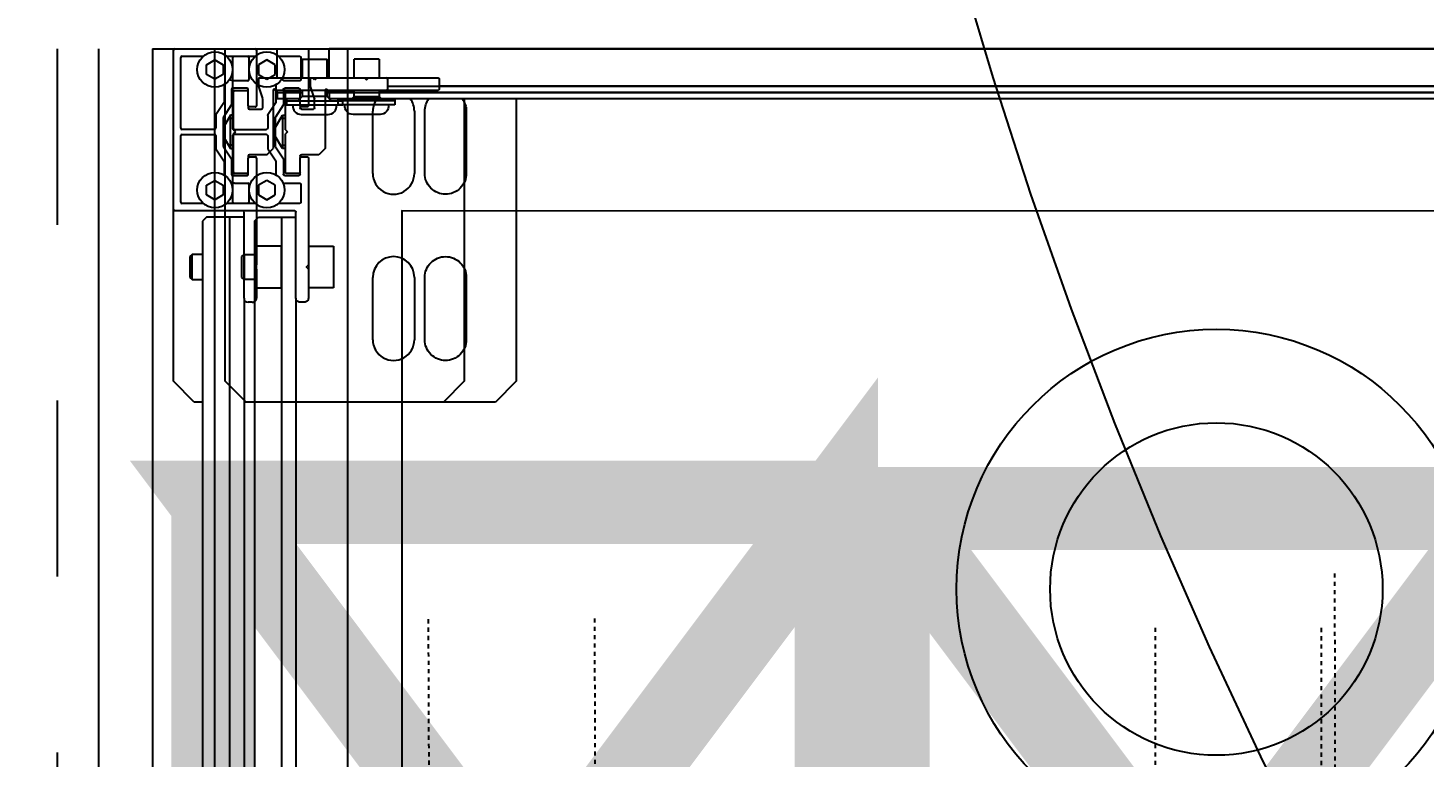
# Model space of a CAD drawing. Extents: x -2932 to 12371, y 2178 to 6224.
# Drawn here: x 4567.44 to 4601.04, y 4068.35 to 4085.89 of the extents above; entities that cross this region are included whole.
import ezdxf

# ---------------------------------------------------------------- set-up
doc = ezdxf.new("R2010")
doc.units = 0
doc.header["$PDMODE"] = 67
for name, pattern in [('ACAD_ISO02W100', [15, 12, -3]), ('prlm_ef', [0.165, 0.1, -0.065]), ('prlm_vmc', [0.282222, 0.141111, -0.141111])]:
    doc.linetypes.add(name, pattern=pattern)
doc.layers.get('0').update_dxf_attribs({"color": 252})
doc.layers.add('_GAZELEC-BOITE INCORPO', color=36, linetype='Continuous', lineweight=18)
doc.layers.add('_GAZELEC-RESERVATION 2', color=6, linetype='Continuous', lineweight=18)
for name, color, linetype in [('_GAZELEC-EAU CHAUDE', 1, 'Continuous'), ('B aménagement intérieur', 252, 'Continuous'), ('B Général', 252, 'Continuous'), ('C ANNOTATIONS-prestations', 252, 'Continuous'), ('F REMPLISSAGE-vert clair', 252, 'Continuous'), ('F REMPLISSAGE-vert foncé', 252, 'Continuous'), ('MTI900_Alu', 252, 'Continuous'), ('prlm-CHAUFF', 30, 'Continuous'), ('prlm-EAU-EF', 161, 'Continuous'), ('prlm-MOD', 64, 'Continuous')]:
    doc.layers.add(name, color=color, linetype=linetype)
doc.layers.add('prlm-ZEROPLOT', color=254, linetype='Continuous', plot=False)
doc.styles.add('Arial', font='arial.ttf')
doc.dimstyles.new('200', dxfattribs={"dimscale": 0.1, "dimtxt": 150, "dimasz": 25, "dimexe": 50, "dimexo": 50, "dimgap": 20, "dimtad": 1, "dimdec": 0, "dimdsep": 46, "dimtxsty": 'Arial', "dimblk1": 'DOTBLANK', "dimblk2": 'DOTBLANK', "dimsah": 1, "dimcen": 25, "dimclrd": 5, "dimclre": 5, "dimadec": 0, "dimazin": 0, "dimtfac": 1, "dimtdec": 0, "dimtmove": 0, "dimatfit": 3, "dimldrblk": 'DOTBLANK', "dimfxl": 50, "dimtolj": 1, "dimtzin": 0, "dimarcsym": 0})

# ---------------------------------------------------------------- blocks, each defined once
blk = doc.blocks.new('A n1.T4 A 204 (2D)')
at = {"layer": 'B Général', "linetype": 'Continuous'}
for q in [(-106.804, 716.993), (-199.804, 677.993)]:
    blk.add_line((-199.804, 716.993), q, dxfattribs=at)
at = {"layer": 'F REMPLISSAGE-vert clair'}
blk.add_line((-201.104, 716.993), (-201.104, 677.993), dxfattribs=at)
at = {"layer": 'F REMPLISSAGE-vert foncé'}
blk.add_line((-201.104, 716.993), (-201.104, 677.993), dxfattribs=at)
at = {"layer": 'F REMPLISSAGE-vert foncé', "linetype": 'Continuous'}
for q in [(-106.804, 716.993), (-199.804, 677.993)]:
    blk.add_line((-199.804, 716.993), q, dxfattribs=at)
blk = doc.blocks.new('A n1.G 100_80')
at = {"layer": 'B Général', "linetype": 'Continuous', "flags": 128}
blk.add_lwpolyline([(9.5, -45), (9.5, 45), (48.52, 45), (48.52, -45)], close=True, dxfattribs=at)
at = {"layer": 'C ANNOTATIONS-prestations'}
for p, q in [((9.5, 42.25), (9.5, -42.25)), ((10.55, 41.05), (10.55, -41.05)), ((10.7, 41), (10.7, -41)), ((10.4, 39.6), (10.4, -39.6)), ((10.7, -37.75), (17.5, -37.75)), ((17.5, -37.75), (18, -38.25)), ((18, -38.25), (18, -43.05)), ((11, -38.95), (12.5, -38.95)), ((15, -38.95), (16.5, -38.95)), ((10.2, -41.3), (10.2, -39.63)), ((10.23, -39.6), (10.47, -39.6)), ((10.5, -39.63), (10.5, -42.29)), ((12.5, -39.95), (11, -39.95)), ((16.5, -39.95), (15, -39.95)), ((10.65, -41.05), (10.75, -40.95)), ((10.7, -40.67), (10.75, -40.67)), ((10.75, -40.67), (10.75, -42.03)), ((10.75, -40.67), (10.85, -40.67)), ((10.85, -40.67), (10.85, -42.03)), ((9.75, -41.05), (9.75, -41.65)), ((9.75, -41.05), (10.2, -41.05)), ((10.25, -41.35), (10.2, -41.3)), ((10.5, -41.05), (10.65, -41.05)), ((10.65, -41.65), (10.65, -41.05)), ((11.08, -41.025), (11.08, -41.675)), ((10.2, -41.65), (9.75, -41.65)), ((10.2, -41.4), (10.25, -41.35)), ((10.2, -42.67), (10.2, -41.4)), ((10.65, -41.65), (10.5, -41.65)), ((10.55, -41.65), (10.55, -42.25)), ((10.75, -41.75), (10.65, -41.65)), ((10.7, -41.7), (10.7, -42.25)), ((9.5, -42.78), (9.5, -42.25)), ((10.2, -42.25), (9.5, -42.25)), ((10.55, -42.25), (10.5, -42.25)), ((10.55, -42.25), (10.7, -42.25)), ((10.75, -42.03), (10.7, -42.03)), ((10.85, -42.03), (10.75, -42.03)), ((14.25, -42.15), (15.25, -42.15)), ((14.25, -42.75), (14.25, -42.15)), ((15.25, -42.15), (15.25, -42.75)), ((10.695, -42.601), (10.405, -42.698)), ((10.5, -42.35), (11.9, -42.35)), ((10.92, -42.6), (10.705, -42.6)), ((10.95, -42.92), (10.95, -42.63)), ((11.9, -42.35), (12.05, -42.5)), ((12.05, -42.5), (12.05, -42.92)), ((9.5, -44.72), (9.5, -42.78)), ((9.53, -42.75), (10.87, -42.75)), ((9.68, -43.467), (9.68, -42.96)), ((9.71, -42.93), (10.24, -42.93)), ((10.395, -42.7), (10.23, -42.7)), ((10.27, -42.96), (10.27, -43.306)), ((10.45, -42.98), (10.45, -43.32)), ((10.87, -42.95), (10.48, -42.95)), ((10.5, -43.27), (10.5, -42.98)), ((10.87, -42.95), (10.92, -42.95)), ((10.9, -42.78), (10.9, -42.92)), ((12.08, -42.95), (12.13, -42.95)), ((12.1, -42.92), (12.1, -42.78)), ((12.13, -42.75), (14.7, -42.75)), ((12.52, -42.95), (12.13, -42.95)), ((12.5, -42.98), (12.5, -43.27)), ((12.55, -43.32), (12.55, -42.98)), ((12.73, -43.28), (12.73, -42.96)), ((12.76, -42.93), (13.19, -42.93)), ((13.22, -42.96), (13.22, -43.467)), ((14.7, -42.75), (14.729, -42.779)), ((14.7, -42.75), (14.8, -42.75)), ((14.771, -42.779), (14.8, -42.75)), ((14.8, -42.75), (15.5, -42.75)), ((15.6, -42.85), (15.6, -42.95)), ((11.45, -43.3), (10.53, -43.3)), ((11.1, -43.377), (11.1, -43.3)), ((11.177, -43.3), (11.177, -43.421)), ((11.45, -43.3), (11.5, -43.25)), ((11.5, -43.25), (11.55, -43.3)), ((12.47, -43.3), (11.55, -43.3)), ((11.823, -43.3), (11.823, -43.421)), ((11.9, -43.3), (11.9, -43.377)), ((13.4, -43.08), (13.4, -44.72)), ((15.5, -43.05), (13.43, -43.05)), ((13.55, -43.4), (13.55, -43.05)), ((15.5, -43.05), (42.27, -43.05)), ((9.885, -43.55), (9.769, -43.75)), ((10.115, -43.55), (9.885, -43.55)), ((10.231, -43.75), (10.115, -43.55)), ((10.364, -43.53), (10.786, -43.53)), ((10.48, -43.35), (10.841, -43.35)), ((10.803, -43.535), (11.088, -43.725)), ((10.858, -43.355), (11.142, -43.545)), ((11.1, -43.377), (11.9, -43.377)), ((11.4, -43.55), (11.1, -43.377)), ((11.159, -43.55), (11.841, -43.55)), ((11.9, -43.377), (11.6, -43.55)), ((11.858, -43.545), (12.15, -43.35)), ((11.904, -43.73), (12.197, -43.535)), ((12.15, -43.35), (12.52, -43.35)), ((12.214, -43.53), (12.536, -43.53)), ((12.785, -43.55), (12.669, -43.75)), ((13.015, -43.55), (12.785, -43.55)), ((13.131, -43.75), (13.015, -43.55)), ((13.55, -43.4), (44.25, -43.4)), ((13.55, -43.95), (13.55, -43.4)), ((9.769, -43.75), (9.885, -43.95)), ((9.885, -43.95), (10.115, -43.95)), ((10.115, -43.95), (10.231, -43.75)), ((11.105, -43.73), (11.41, -43.73)), ((11.44, -44.54), (11.44, -43.76)), ((11.56, -43.76), (11.56, -44.54)), ((11.59, -43.73), (11.904, -43.73)), ((12.669, -43.75), (12.785, -43.95)), ((12.785, -43.95), (13.015, -43.95)), ((13.015, -43.95), (13.131, -43.75)), ((13.65, -44.05), (13.55, -43.95)), ((9.68, -44.54), (9.68, -44.033)), ((13.22, -44.033), (13.22, -44.54)), ((13.65, -44.05), (44.15, -44.05)), ((14.45, -44.3), (14.45, -44.05)), ((14.45, -44.3), (15.05, -44.3)), ((14.5, -44.35), (14.45, -44.3)), ((15, -44.35), (14.5, -44.35)), ((15.05, -44.3), (15, -44.35)), ((15.05, -44.05), (15.05, -44.3)), ((18, -44.25), (17.5, -44.75)), ((18, -44.05), (18, -44.25)), ((11.41, -44.57), (9.71, -44.57)), ((13.19, -44.57), (11.59, -44.57)), ((9.5, -44.75), (9.5, -44.72)), ((9.53, -44.75), (9.5, -44.75)), ((13.37, -44.75), (9.53, -44.75)), ((17.5, -44.75), (13.37, -44.75))]:
    blk.add_line(p, q, dxfattribs=at)
at = {"layer": 'C ANNOTATIONS-prestations', "flags": 128}
for points in [[(10.7, -39.05, -0.080612), (10.842, -38.976, -0.080612), (11, -38.95)], [(12.5, -38.95, -0.414214), (13, -39.45, -0.414214), (12.5, -39.95)], [(15, -39.95, -0.414214), (14.5, -39.45, -0.414214), (15, -38.95)], [(16.5, -38.95, -0.414214), (17, -39.45, -0.414214), (16.5, -39.95)], [(10.2, -39.63, -0.198912), (10.209, -39.609, -0.198912), (10.23, -39.6)], [(10.47, -39.6, -0.198912), (10.491, -39.609, -0.198912), (10.5, -39.63)], [(11, -39.95, -0.080612), (10.842, -39.924, -0.080612), (10.7, -39.85)], [(10.85, -40.827, -0.218554), (11.01, -40.873, -0.218554), (11.08, -41.025)], [(10.85, -40.826, -0.003145), (10.853, -40.826, -0.003145), (10.855, -40.826)], [(11.08, -41.675, -0.218554), (11.01, -41.827, -0.218554), (10.85, -41.873)], [(10.855, -41.873, -0.003145), (10.853, -41.874, -0.003145), (10.85, -41.874)], [(10.5, -42.35, -0.414214), (10.47, -42.32, -0.414214), (10.5, -42.29)], [(10.23, -42.7, -0.198912), (10.209, -42.691, -0.198912), (10.2, -42.67)], [(10.695, -42.601, -0.040241), (10.7, -42.6, -0.040241), (10.705, -42.6)], [(10.92, -42.6, -0.198912), (10.941, -42.609, -0.198912), (10.95, -42.63)], [(9.5, -42.78, -0.198912), (9.509, -42.759, -0.198912), (9.53, -42.75)], [(9.68, -42.96, -0.198912), (9.689, -42.939, -0.198912), (9.71, -42.93)], [(10.24, -42.93, -0.198912), (10.261, -42.939, -0.198912), (10.27, -42.96)], [(10.405, -42.698, -0.040241), (10.4, -42.7, -0.040241), (10.395, -42.7)], [(10.45, -42.98, -0.198912), (10.459, -42.959, -0.198912), (10.48, -42.95)], [(10.5, -42.98, -0.198912), (10.509, -42.959, -0.198912), (10.53, -42.95)], [(10.87, -42.75, -0.198912), (10.891, -42.759, -0.198912), (10.9, -42.78)], [(10.9, -42.92, -0.198912), (10.891, -42.941, -0.198912), (10.87, -42.95)], [(10.95, -42.92, -0.198912), (10.941, -42.941, -0.198912), (10.92, -42.95)], [(12.08, -42.95, -0.198912), (12.059, -42.941, -0.198912), (12.05, -42.92)], [(12.1, -42.78, -0.198912), (12.109, -42.759, -0.198912), (12.13, -42.75)], [(12.13, -42.95, -0.198912), (12.109, -42.941, -0.198912), (12.1, -42.92)], [(12.47, -42.95, -0.198912), (12.491, -42.959, -0.198912), (12.5, -42.98)], [(12.52, -42.95, -0.198912), (12.541, -42.959, -0.198912), (12.55, -42.98)], [(12.73, -42.96, -0.198912), (12.739, -42.939, -0.198912), (12.76, -42.93)], [(13.19, -42.93, -0.198912), (13.211, -42.939, -0.198912), (13.22, -42.96)], [(14.771, -42.779, -0.198912), (14.75, -42.787, -0.198912), (14.729, -42.779)], [(15.5, -42.75, -0.198912), (15.571, -42.779, -0.198912), (15.6, -42.85)], [(15.6, -42.95, -0.198912), (15.571, -43.021, -0.198912), (15.5, -43.05)], [(10.27, -43.306, -0.123554), (10.258, -43.354, -0.123554), (10.225, -43.39)], [(10.48, -43.35, -0.198912), (10.459, -43.341, -0.198912), (10.45, -43.32)], [(10.53, -43.3, -0.198912), (10.509, -43.291, -0.198912), (10.5, -43.27)], [(12.5, -43.27, -0.198912), (12.491, -43.291, -0.198912), (12.47, -43.3)], [(12.55, -43.32, -0.198912), (12.541, -43.341, -0.198912), (12.52, -43.35)], [(12.758, -43.349, -0.095961), (12.737, -43.317, -0.095961), (12.73, -43.28)], [(13.4, -43.08, -0.198912), (13.409, -43.059, -0.198912), (13.43, -43.05)], [(9.68, -43.47, -0.01196), (9.68, -43.469, -0.01196), (9.68, -43.467)], [(10.786, -43.53, -0.073633), (10.795, -43.531, -0.073633), (10.803, -43.535)], [(10.841, -43.35, -0.073633), (10.85, -43.351, -0.073633), (10.858, -43.355)], [(11.159, -43.55, -0.073633), (11.15, -43.549, -0.073633), (11.142, -43.545)], [(11.858, -43.545, -0.073633), (11.85, -43.549, -0.073633), (11.841, -43.55)], [(12.197, -43.535, -0.073633), (12.205, -43.531, -0.073633), (12.214, -43.53)], [(13.22, -43.467, -0.01196), (13.22, -43.469, -0.01196), (13.22, -43.47)], [(11.105, -43.73, -0.073633), (11.096, -43.729, -0.073633), (11.088, -43.725)], [(11.41, -43.73, -0.198912), (11.431, -43.739, -0.198912), (11.44, -43.76)], [(11.56, -43.76, -0.198912), (11.569, -43.739, -0.198912), (11.59, -43.73)], [(9.68, -44.033, -0.01196), (9.68, -44.031, -0.01196), (9.68, -44.03)], [(13.22, -44.03, -0.01196), (13.22, -44.031, -0.01196), (13.22, -44.033)], [(9.71, -44.57, -0.198912), (9.689, -44.561, -0.198912), (9.68, -44.54)], [(11.44, -44.54, -0.198912), (11.431, -44.561, -0.198912), (11.41, -44.57)], [(11.59, -44.57, -0.198912), (11.569, -44.561, -0.198912), (11.56, -44.54)], [(13.22, -44.54, -0.198912), (13.211, -44.561, -0.198912), (13.19, -44.57)], [(9.53, -44.75, -0.198912), (9.509, -44.741, -0.198912), (9.5, -44.72)], [(13.4, -44.72, -0.198912), (13.391, -44.741, -0.198912), (13.37, -44.75)]]:
    blk.add_lwpolyline(points, format="xyb", dxfattribs=at)
at = {"layer": 'C ANNOTATIONS-prestations'}
for centre in [(10, -43.75), (12.9, -43.75)]:
    blk.add_circle(centre, 0.425, dxfattribs=at)
blk = doc.blocks.new('xi.thema+')
at = {"layer": 'prlm-CHAUFF', "color": 0}
blk.add_lwpolyline([(-20.9, 0), (-20.9, 34.4), (20.9, 34.4), (20.9, 0)], close=True, dxfattribs=at)
at = {"layer": 'prlm-CHAUFF', "color": 7, "linetype": 'prlm_vmc', "ltscale": 30}
blk.add_lwpolyline([(27.9, 0), (27.9, 34.4)], dxfattribs=at)
at = {"layer": 'prlm-CHAUFF', "color": 0}
for radius in [6.25, 4]:
    blk.add_circle((0, 13), radius, dxfattribs=at)
blk = doc.blocks.new('A n1.MTI900_Alu_390')
at = {"layer": 'MTI900_Alu', "color": 1, "linetype": 'Continuous'}
for p, q in [((-4.475, 0), (-4.472, 0)), ((-4.475, -0.003), (-4.475, 0)), ((-4.472, 0), (-4.278, 0)), ((-4.278, 0), (-4.225, 0)), ((-4.225, 0), (4.225, 0)), ((-4.225, -0.07), (-4.225, 0)), ((-4.475, -0.387), (-4.475, -0.003)), ((-4.457, -0.191), (-4.457, -0.021)), ((-4.454, -0.018), (-4.4033, -0.018)), ((-4.395, -0.0385), (-4.375, -0.0269)), ((-4.375, -0.0269), (-4.355, -0.0385)), ((-4.3467, -0.018), (-4.296, -0.018)), ((-4.293, -0.021), (-4.293, -0.074)), ((-4.275, -0.003), (-4.275, -0.137)), ((-4.165, -0.025), (-4.105, -0.025)), ((-4.165, -0.025), (-4.165, -0.07)), ((-4.105, -0.07), (-4.105, -0.025)), ((-4.395, -0.0615), (-4.395, -0.0385)), ((-4.375, -0.0731), (-4.395, -0.0615)), ((-4.355, -0.0615), (-4.375, -0.0731)), ((-4.355, -0.0385), (-4.355, -0.0615)), ((-4.353, -0.0864), (-4.353, -0.1286)), ((-4.335, -0.098), (-4.335, -0.1341)), ((-4.298, -0.095), (-4.332, -0.095)), ((-4.296, -0.077), (-4.3306, -0.077)), ((-4.327, -0.1), (-4.298, -0.1)), ((-4.295, -0.137), (-4.295, -0.098)), ((-4.27, -0.073), (-4.27, -0.0895)), ((-4.2698, -0.0905), (-4.2602, -0.1195)), ((-4.267, -0.07), (-4.14, -0.07)), ((-4.235, -0.1), (-4.235, -0.24)), ((-3.963, -0.1), (-4.229, -0.1)), ((-4.225, -0.105), (-4.225, -0.1)), ((-4.165, -0.1), (-4.165, -0.115)), ((-4.135, -0.075), (-4.14, -0.07)), ((-4.13, -0.07), (-4.135, -0.075)), ((-4.13, -0.07), (-3.963, -0.07)), ((-4.105, -0.115), (-4.105, -0.1)), ((-3.96, -0.073), (-3.96, -0.097)), ((-3.96, -0.09), (3.96, -0.09)), ((-4.3535, -0.1303), (-4.3725, -0.1588)), ((-4.33, -0.195), (-4.33, -0.103)), ((-4.26, -0.142), (-4.26, -0.1205)), ((-4.225, -0.105), (-4.165, -0.105)), ((-4.225, -0.105), (-4.225, -0.12)), ((-4.225, -0.12), (-4.17, -0.12)), ((-4.203, -0.12), (-4.203, -0.125)), ((-4.203, -0.125), (-4.067, -0.125)), ((-4.203, -0.125), (-4.203, -0.135)), ((-4.165, -0.115), (-4.175, -0.125)), ((-4.105, -0.115), (-4.165, -0.115)), ((-4.105, -0.105), (4.105, -0.105)), ((-4.095, -0.125), (-4.105, -0.115)), ((-4.1, -0.12), (4.1, -0.12)), ((-4.067, -0.125), (-4.067, -0.12)), ((-4.067, -0.135), (-4.067, -0.125)), ((-3.775, -0.12), (-3.775, -0.8)), ((-4.373, -0.1605), (-4.373, -0.191)), ((-4.3377, -0.16), (-4.355, -0.19)), ((-4.355, -0.1659), (-4.355, -0.2341)), ((-4.3355, -0.1358), (-4.3545, -0.1642)), ((-4.33, -0.1677), (-4.3421, -0.1677)), ((-4.3377, -0.24), (-4.3377, -0.16)), ((-4.33, -0.16), (-4.3377, -0.16)), ((-4.295, -0.137), (-4.295, -0.142)), ((-4.278, -0.14), (-4.292, -0.14)), ((-4.292, -0.145), (-4.263, -0.145)), ((-4.203, -0.135), (-4.067, -0.135)), ((-4.1675, -0.158), (-4.1025, -0.158)), ((-3.995, -0.3), (-3.995, -0.15)), ((-3.895, -0.15), (-3.895, -0.3)), ((-4.376, -0.194), (-4.454, -0.194)), ((-4.325, -0.2), (-4.33, -0.195)), ((-4.33, -0.205), (-4.325, -0.2)), ((-4.457, -0.369), (-4.457, -0.209)), ((-4.454, -0.206), (-4.376, -0.206)), ((-4.373, -0.209), (-4.373, -0.2404)), ((-4.355, -0.21), (-4.3377, -0.24)), ((-4.33, -0.2323), (-4.3421, -0.2323)), ((-4.33, -0.297), (-4.33, -0.205)), ((-4.373, -0.2404), (-4.3535, -0.2697)), ((-4.3545, -0.2358), (-4.335, -0.265)), ((-4.3377, -0.24), (-4.33, -0.24)), ((-4.335, -0.265), (-4.335, -0.302)), ((-4.295, -0.258), (-4.295, -0.263)), ((-4.295, -0.302), (-4.295, -0.263)), ((-4.25, -0.255), (-4.292, -0.255)), ((-4.292, -0.26), (-4.278, -0.26)), ((-4.275, -0.263), (-4.275, -0.52)), ((-4.25, -0.255), (-4.235, -0.24)), ((-4.353, -0.2714), (-4.353, -0.3036)), ((-4.298, -0.3), (-4.327, -0.3)), ((-4.395, -0.3285), (-4.375, -0.3169)), ((-4.395, -0.3515), (-4.395, -0.3285)), ((-4.375, -0.3169), (-4.355, -0.3285)), ((-4.355, -0.3285), (-4.355, -0.3515)), ((-4.332, -0.305), (-4.298, -0.305)), ((-4.328, -0.323), (-4.296, -0.323)), ((-4.293, -0.326), (-4.293, -0.369)), ((-4.375, -0.3631), (-4.395, -0.3515)), ((-4.355, -0.3515), (-4.375, -0.3631)), ((-4.475, -0.8), (-4.475, -0.387)), ((-4.308, -0.39), (-4.472, -0.39)), ((-4.4033, -0.372), (-4.454, -0.372)), ((-4.296, -0.372), (-4.3467, -0.372)), ((-4.305, -0.6), (-4.305, -0.393)), ((-4.395, -0.405), (-4.405, -0.415)), ((-4.405, -0.415), (-4.405, -3.465)), ((-4.34, -0.405), (-4.395, -0.405)), ((-4.305, -0.405), (-4.34, -0.405)), ((-4.34, -0.405), (-4.34, -3.475)), ((-4.43, -0.495), (-4.435, -0.5)), ((-4.435, -0.5), (-4.435, -0.55)), ((-4.43, -0.555), (-4.43, -0.495)), ((-4.405, -0.495), (-4.43, -0.495)), ((-4.215, -0.475), (-4.275, -0.475)), ((-4.215, -0.575), (-4.215, -0.475)), ((-4.275, -0.52), (-4.2779, -0.5229)), ((-4.2779, -0.5271), (-4.275, -0.53)), ((-4.275, -0.53), (-4.275, -0.52)), ((-4.275, -0.53), (-4.275, -0.6)), ((-4.435, -0.55), (-4.43, -0.555)), ((-4.43, -0.555), (-4.405, -0.555)), ((-3.995, -0.7), (-3.995, -0.55)), ((-3.895, -0.55), (-3.895, -0.7)), ((-4.305, -0.6), (-4.305, -3.277)), ((-4.275, -0.575), (-4.215, -0.575)), ((-4.285, -0.61), (-4.295, -0.61)), ((-4.425, -0.85), (-4.475, -0.8)), ((-3.775, -0.8), (-3.825, -0.85)), ((-4.405, -0.85), (-4.425, -0.85)), ((-3.825, -0.85), (-4.305, -0.85))]:
    blk.add_line(p, q, dxfattribs=at)
for centre in [(-4.375, -0.05), (-4.375, -0.34)]:
    blk.add_circle(centre, 0.0425, dxfattribs=at)
for centre, radius, start, end in [((-4.472, -0.003), 0.003, 90, 180), ((-4.278, -0.003), 0.003, 0, 90), ((-4.454, -0.021), 0.003, 90, 180), ((-4.4033, -0.021), 0.003, 84.5182, 90), ((-4.3467, -0.021), 0.003, 90, 95.4817), ((-4.296, -0.021), 0.003, 0, 90), ((-4.3306, -0.067), 0.01, 213.6525, 270), ((-4.332, -0.098), 0.003, 90, 180), ((-4.327, -0.103), 0.003, 90, 180), ((-4.298, -0.098), 0.003, 0, 90), ((-4.298, -0.103), 0.003, 0, 90), ((-4.296, -0.074), 0.003, 270, 0), ((-4.267, -0.073), 0.003, 90, 180), ((-4.267, -0.0895), 0.003, 180, 198.4349), ((-4.232, -0.1), 0.003, 0, 180), ((-3.963, -0.073), 0.003, 0, 90), ((-3.963, -0.097), 0.003, 270, 0), ((-4.356, -0.1286), 0.003, 326.3099, 0), ((-4.338, -0.1341), 0.003, 326.3099, 0), ((-4.263, -0.1205), 0.003, 0, 18.4349), ((-3.945, -0.15), 0.05, 143.1301, 180), ((-3.945, -0.15), 0.05, 0, 36.8699), ((-4.37, -0.1605), 0.003, 146.3099, 180), ((-4.352, -0.1659), 0.003, 146.3099, 180), ((-4.292, -0.137), 0.003, 180, 270), ((-4.292, -0.142), 0.003, 180, 270), ((-4.278, -0.137), 0.003, 270, 0), ((-4.263, -0.142), 0.003, 270, 0), ((-4.1675, -0.138), 0.02, 171.3731, 270), ((-4.1675, -0.133), 0.02, 185.7392, 187.1808), ((-4.1025, -0.138), 0.02, 270, 8.6269), ((-4.1025, -0.133), 0.02, 352.8192, 354.2608), ((-4.454, -0.191), 0.003, 180, 270), ((-4.376, -0.191), 0.003, 270, 0), ((-4.454, -0.209), 0.003, 90, 180), ((-4.376, -0.209), 0.003, 0, 90), ((-4.352, -0.2341), 0.003, 180, 213.6901), ((-4.292, -0.258), 0.003, 90, 180), ((-4.292, -0.263), 0.003, 90, 180), ((-4.278, -0.263), 0.003, 0, 90), ((-4.356, -0.2714), 0.003, 0, 33.6901), ((-4.332, -0.302), 0.003, 180, 270), ((-4.327, -0.297), 0.003, 180, 270), ((-4.298, -0.297), 0.003, 270, 0), ((-4.298, -0.302), 0.003, 270, 0), ((-3.945, -0.3), 0.05, 180, 0), ((-4.328, -0.333), 0.01, 90, 133.851), ((-4.296, -0.326), 0.003, 0, 90), ((-4.454, -0.369), 0.003, 180, 270), ((-4.296, -0.369), 0.003, 270, 0), ((-4.472, -0.387), 0.003, 180, 270), ((-4.4033, -0.369), 0.003, 270, 275.4818), ((-4.3467, -0.369), 0.003, 264.5182, 270), ((-4.308, -0.393), 0.003, 0, 90), ((-3.945, -0.55), 0.05, 0, 180), ((-4.2758, -0.525), 0.003, 135, 225), ((-4.295, -0.6), 0.01, 180, 270), ((-4.285, -0.6), 0.01, 270, 0), ((-3.945, -0.7), 0.05, 180, 0)]:
    blk.add_arc(centre, radius, start, end, dxfattribs=at)
blk = doc.blocks.new('xi.uta-yzen-g')
at = {"layer": 'prlm-CHAUFF', "ltscale": 50}
blk.add_lwpolyline([(-40.5, 20.62), (-40.5, 3.9), (40.5, 3.9), (40.5, 20.62)], close=True, dxfattribs=at)
blk = doc.blocks.new('xi.dchrob')
at = {"layer": 'prlm-ZEROPLOT', "color": 253, "linetype": 'ACAD_ISO02W100', "ltscale": 5}
for radius in [180, 120]:
    blk.add_circle((13.375, 0), radius, dxfattribs=at)
blk = doc.blocks.new('_DOTBLANK')
at = {"color": 0, "linetype": 'ByBlock'}
blk.add_line((-0.5, 0), (-1, 0), dxfattribs=at)
blk.add_circle((0, 0), 0.5, dxfattribs=at)
blk = doc.blocks.new('*D344')
at = {"layer": '_GAZELEC-BOITE INCORPO', "color": 5, "lineweight": -2, "transparency": 16777216}
for p, q in [((4567.438, 4134.389), (4475.586, 4134.389)), ((4480.586, 4076.976), (4480.586, 4131.889)), ((4566.892, 4074.476), (4475.586, 4074.476))]:
    blk.add_line(p, q, dxfattribs=at)
at = {"layer": 'Defpoints', "color": 0, "transparency": 16777216}
for p in [(4480.586, 4134.389), (4572.438, 4134.389), (4571.892, 4074.476)]:
    blk.add_point(p, dxfattribs=at)
at = {"layer": '_GAZELEC-BOITE INCORPO', "color": 5, "lineweight": -2, "transparency": 16777216, "xscale": 2.5, "yscale": 2.5, "zscale": 2.5}
for p, rotation in [((4480.586, 4134.389), 90), ((4480.586, 4074.476), 270)]:
    blk.add_blockref('_DOTBLANK', p, dxfattribs=dict(at, rotation=rotation))
at = {"layer": '_GAZELEC-BOITE INCORPO', "color": 0, "transparency": 16777216, "insert": (4470.927, 4104.433), "char_height": 15, "attachment_point": 5, "rotation": 90, "style": 'Arial'}
blk.add_mtext('\\A1;60', dxfattribs=at)

msp = doc.modelspace()

# ---------------------------------------------------------------- hatches: boundary and pattern name
at = {"layer": '_GAZELEC-RESERVATION 2'}
h = msp.add_hatch(dxfattribs=at)
h.set_pattern_fill('ANSI31', color=256)
h.paths.add_polyline_path([(4582.334, 4118.812), (4542.334, 4118.812), (4542.334, 4108.812), (4582.334, 4108.812)])
h.paths.add_polyline_path([(4843.196, 4114.016), (4843.196, 4054.016), (4853.196, 4054.016), (4853.196, 4114.016)])
h.paths.add_polyline_path([(3523.835, 2610.903), (3603.835, 2610.903), (3603.835, 2600.903), (3524.1, 2600.903)])
h.paths.add_polyline_path([(5215.038, 4391.389), (5215.038, 4421.389), (5225.038, 4421.389), (5225.038, 4391.389)])
h.paths.add_polyline_path([(4111.403, 3400.476), (3931.403, 3400.476), (3931.403, 3410.476), (4111.403, 3410.476)])
h.paths.add_polyline_path([(3847.92, 3341.389), (3847.92, 3371.389), (3837.92, 3371.389), (3837.92, 3341.389)])
edge = h.paths.add_edge_path()
edge.add_line((4631.965, 4574.473), (4631.965, 4504.473))
edge.add_line((4631.965, 4504.473), (4621.965, 4504.473))
edge.add_line((4621.965, 4504.473), (4621.965, 4574.465))
edge.add_line((4621.965, 4574.465), (4631.965, 4574.465))

# ---------------------------------------------------------------- linework, layer by layer
at = {"layer": '_GAZELEC-BOITE INCORPO', "const_width": 2}
for points in [[(4576.892, 4074.476), (4571.892, 4074.476), (4571.892, 4054.477), (4586.892, 4054.476), (4586.892, 4074.476), (4571.892, 4074.476), (4586.892, 4054.476), (4586.892, 4074.476), (4571.892, 4054.477)], [(4593.138, 4074.329), (4588.138, 4074.329), (4588.138, 4054.33), (4603.138, 4054.329), (4603.138, 4074.329), (4588.138, 4074.329), (4603.138, 4054.329), (4603.137, 4074.329), (4588.138, 4054.33)]]:
    msp.add_lwpolyline(points, dxfattribs=at)
at = {"layer": '_GAZELEC-EAU CHAUDE', "linetype": 'prlm_ef'}
for points, knots in [([(4581.07, 4071.681), (4581.077, 4070.156), (4581.084, 4068.624), (4581.084, 4066.216), (4581.081, 4065.344), (4581.07, 4063.733), (4581.061, 4062.996), (4581.044, 4061.546), (4581.036, 4060.829), (4581.031, 4059.391), (4581.034, 4058.67), (4581.057, 4057.411), (4581.074, 4056.873), (4581.121, 4055.775), (4581.15, 4055.217), (4581.249, 4053.521), (4581.328, 4052.36), (4581.507, 4049.266), (4581.591, 4047.293), (4581.493, 4044.316), (4581.429, 4043.353), (4581.229, 4041.639), (4581.114, 4040.89), (4580.814, 4039.394), (4580.632, 4038.656), (4579.998, 4036.474), (4579.457, 4035.063), (4577.367, 4030.606), (4575.417, 4027.761), (4570.905, 4022.589), (4568.342, 4020.261), (4563.528, 4016.62), (4561.348, 4015.199), (4556.851, 4012.69), (4554.533, 4011.604), (4549.381, 4009.648), (4546.526, 4008.844), (4541.377, 4007.906), (4539.104, 4007.66), (4531.934, 4007.433), (4527.001, 4008.061), (4519.911, 4010.134), (4517.605, 4011.011), (4513.581, 4012.937), (4511.834, 4013.924), (4508.499, 4016.122), (4506.909, 4017.332), (4502.392, 4021.244), (4499.719, 4024.229), (4495.693, 4029.972), (4494.176, 4032.622), (4492.185, 4037.007), (4491.54, 4038.672), (4490.439, 4042.033), (4489.981, 4043.73), (4489.08, 4047.799), (4488.71, 4050.178), (4488.244, 4054.634), (4488.12, 4056.712), (4488.04, 4059.922), (4488.033, 4061.063), (4488.066, 4063.358), (4488.107, 4064.509), (4488.318, 4067.968), (4488.575, 4070.284), (4489.356, 4074.663), (4489.848, 4076.727), (4491.301, 4081.357), (4492.35, 4083.914), (4494.381, 4087.558), (4495.137, 4088.743), (4496.539, 4090.632), (4497.137, 4091.365), (4498.458, 4092.821), (4499.183, 4093.535), (4500.691, 4094.874), (4501.476, 4095.501), (4503.907, 4097.263), (4505.627, 4098.278), (4509.293, 4100.074), (4511.245, 4100.838), (4516.402, 4102.46), (4519.636, 4103.097), (4525.228, 4103.628), (4527.583, 4103.676), (4530.911, 4103.509), (4531.899, 4103.43), (4533.854, 4103.216), (4534.818, 4103.082), (4537.669, 4102.631), (4539.518, 4102.262), (4542.631, 4101.62), (4543.917, 4101.349), (4546.496, 4100.837), (4547.787, 4100.598), (4551.893, 4099.968), (4554.817, 4099.723), (4559.091, 4099.457), (4560.382, 4099.389), (4561.684, 4099.319)], [0, 0, 0, 0, 4.572085, 4.572085, 7.161754, 7.161754, 9.348188, 9.348188, 11.534622, 11.534622, 13.785464, 13.785464, 15.501614, 15.501614, 17.217763, 17.217763, 20.650061, 20.650061, 26.169229, 26.169229, 28.762509, 28.762509, 30.740773, 30.740773, 32.719037, 32.719037, 36.675565, 36.675565, 45.66418, 45.66418, 54.652795, 54.652795, 61.590813, 61.590813, 68.528831, 68.528831, 76.646272, 76.646272, 82.900827, 82.900827, 96.222296, 96.222296, 102.849657, 102.849657, 108.209893, 108.209893, 113.57013, 113.57013, 124.290603, 124.290603, 132.52762, 132.52762, 137.386784, 137.386784, 142.245948, 142.245948, 148.968543, 148.968543, 154.847161, 154.847161, 158.10479, 158.10479, 161.362419, 161.362419, 167.877677, 167.877677, 173.69015, 173.69015, 180.995216, 180.995216, 184.666052, 184.666052, 187.110165, 187.110165, 189.721336, 189.721336, 192.332506, 192.332506, 197.554847, 197.554847, 203.090548, 203.090548, 211.997351, 211.997351, 218.463927, 218.463927, 221.196201, 221.196201, 223.928474, 223.928474, 229.393021, 229.393021, 233.354243, 233.354243, 237.465162, 237.465162, 246.626845, 246.626845, 250.532806, 250.532806, 250.532806, 250.532806]), ([(4598.564, 4071.454), (4598.561, 4067.193), (4598.558, 4062.934), (4598.565, 4056.314), (4598.572, 4053.937), (4598.562, 4049.058), (4598.541, 4046.556), (4598.485, 4041.471), (4598.451, 4038.886), (4598.364, 4031.047), (4598.328, 4025.709), (4598.5, 4013.227), (4598.799, 4006.092), (4600.208, 3992.515), (4601.321, 3986.073), (4604.082, 3976.669), (4605.383, 3973.298), (4608.5, 3967.253), (4610.314, 3964.58), (4613.497, 3961.117), (4614.652, 3960.047), (4617.159, 3958.073), (4618.506, 3957.171), (4622.719, 3954.767), (4625.835, 3953.484), (4632.654, 3951.487), (4636.355, 3950.773), (4644.202, 3949.866), (4648.346, 3949.672), (4661.258, 3949.768), (4670.472, 3950.743), (4682.671, 3952.789), (4685.641, 3953.346), (4691.539, 3954.552), (4694.462, 3955.204), (4703.09, 3957.327), (4708.651, 3958.967), (4719.036, 3962.807), (4723.859, 3965.007), (4731.601, 3969.56), (4734.707, 3971.802), (4740.061, 3976.723), (4742.309, 3979.399), (4744.749, 3983.421), (4745.347, 3984.549), (4746.41, 3986.89), (4746.879, 3988.109), (4748.326, 3992.592), (4748.971, 3996.107), (4749.53, 4003.549), (4749.444, 4007.476), (4748.635, 4015.527), (4747.912, 4019.652), (4746.266, 4026.535), (4745.489, 4029.297), (4743.732, 4034.749), (4742.752, 4037.442), (4739.517, 4045.373), (4736.97, 4050.462), (4730.405, 4061.266), (4726.176, 4066.778), (4716.804, 4076.239), (4711.665, 4080.186), (4704.106, 4084.236), (4701.994, 4085.2), (4698.512, 4086.512), (4697.174, 4086.954), (4694.45, 4087.723), (4693.061, 4088.054), (4688.817, 4088.903), (4685.884, 4089.279), (4677.993, 4089.916), (4672.905, 4089.959), (4666.36, 4089.914), (4664.996, 4089.899), (4663.626, 4089.885)], [0, 0, 0, 0, 12.747911, 12.747911, 19.963946, 19.963946, 27.17998, 27.17998, 34.396014, 34.396014, 48.828082, 48.828082, 68.238156, 68.238156, 87.648229, 87.648229, 99.926824, 99.926824, 112.205418, 112.205418, 118.509416, 118.509416, 124.813413, 124.813413, 136.970092, 136.970092, 149.12677, 149.12677, 161.283448, 161.283448, 185.701931, 185.701931, 193.545577, 193.545577, 201.389223, 201.389223, 217.076516, 217.076516, 232.763808, 232.763808, 245.456673, 245.456673, 258.149538, 258.149538, 262.883867, 262.883867, 267.618197, 267.618197, 279.666378, 279.666378, 291.71456, 291.71456, 303.762741, 303.762741, 311.84655, 311.84655, 319.930358, 319.930358, 336.097976, 336.097976, 356.616684, 356.616684, 377.135392, 377.135392, 384.826731, 384.826731, 389.538405, 389.538405, 394.250079, 394.250079, 403.673427, 403.673427, 418.932511, 418.932511, 422.926074, 422.926074, 422.926074, 422.926074])]:
    msp.add_open_spline(points, degree=3, knots=knots, dxfattribs=at)
at = {"layer": 'prlm-EAU-EF', "linetype": 'prlm_ef'}
for points in [[(5181.964, 4455.4), (5168.003, 4455.4), (5157.27, 4454.729), (5139.312, 4452.799), (5111.624, 4444.075), (5096.733, 4434.886), (5089.399, 4427.552), (5080.381, 4407.994), (5075.165, 4379.601), (5068.298, 4349.45), (4806.819, 4245.016), (4664.514, 4245.016), (4487.338, 4245.016), (4443.958, 4245.016), (4320.082, 4227.406), (4264.34, 4171.665), (4244.925, 4100.724), (4244.925, 4011.786), (4244.925, 3894.158), (4244.925, 3778.404), (4244.925, 3736.391), (4244.925, 3697.346), (4244.925, 3686.657), (4184.277, 3596.239), (4148.852, 3560.814), (4132.207, 3544.169), (4126.125, 3517.554), (4126.125, 3461.429)], [(5181.04, 4454.411), (5161.376, 4453.72), (5137.079, 4450.79), (5124.545, 4447.272), (5110.251, 4441.782), (5095.929, 4432.016), (5087.226, 4421.358), (5080.768, 4400.887), (5077.116, 4378.448), (5073.095, 4357.627), (5065.873, 4335.71), (5045.8, 4307.647), (5031.252, 4294.743), (4963.256, 4262.094), (4896.61, 4248.956), (4825.931, 4242.336), (4704.38, 4240.673), (4512.279, 4240.673), (4424.513, 4240.673), (4374.117, 4239.896), (4331.527, 4229.09), (4290.824, 4201.35), (4257.886, 4148.682), (4251.728, 4117.767), (4249.226, 4072.42), (4253.759, 3977.468), (4253.759, 3860.341), (4253.759, 3575.094), (4253.759, 3380.067), (4253.759, 3281.533), (4253.759, 3277.937), (4168.047, 3161.045), (4089.09, 3146.964), (4017.991, 3146.964), (3905.354, 3146.964), (3789.498, 3146.964), (3770.74, 3146.964), (3756.764, 3146.964), (3707.111, 3169.019), (3680.63, 3212.02), (3680.63, 3270.323), (3702.504, 3299.035), (3742.892, 3309.989), (3792.228, 3310.647)], [(5182.561, 4453.25), (5166.752, 4453.25), (5157.53, 4452.065), (5143.379, 4450.216), (5133.674, 4448.154), (5125.894, 4445.823), (5113.993, 4441.478), (5096.631, 4429.966), (5089.867, 4421.617), (5085.212, 4410.459), (5080.564, 4384.507), (5075.972, 4359.81), (5070.771, 4340.569), (5052.869, 4311.637), (5021.218, 4284.486), (4976.369, 4262.29), (4934.04, 4251.265), (4879.72, 4243.14), (4810.26, 4237.853), (4737.764, 4237.853), (4667.169, 4237.853), (4587.281, 4237.853), (4412.619, 4237.853), (4393.337, 4237.853), (4360.378, 4233.769), (4316.054, 4215.812), (4287.54, 4192.284), (4265.412, 4155.672), (4255.837, 4105.404), (4255.837, 4067.344), (4287.521, 3949.87), (4325.809, 3911.582), (4406.425, 3901.028), (4472.692, 3901.028), (4516.869, 3901.028), (4560.732, 3929.304), (4574.924, 3982.717), (4574.924, 4024.257), (4574.924, 4066.434)], [(4577.07, 4071.662), (4577.07, 4063.866), (4577.07, 4056.991), (4577.07, 4041.069), (4560.827, 4019.695), (4536.599, 4011.583), (4514.244, 4017.199), (4495.752, 4038.943), (4492.048, 4059.908), (4494.004, 4076.567), (4500.967, 4089.63), (4516.452, 4098.227), (4531.938, 4099.399), (4548.444, 4096.451), (4561.472, 4095.325)], [(4594.564, 4071.457), (4594.564, 4057.397), (4594.564, 4050.424), (4611.258, 3957.782), (4688.033, 3949.756), (4749.356, 3983.709), (4749.356, 4030.195), (4697.644, 4090.972), (4663.583, 4093.884)], [(4598.883, 4072.763), (4598.883, 4063.698), (4598.883, 4037.363), (4601.675, 4002.987), (4608.089, 3981.971), (4625.63, 3968.4), (4648.359, 3968.4), (4666.415, 3981.244), (4668.907, 4008.567)]]:
    msp.add_spline(points, degree=3, dxfattribs=at)

# ---------------------------------------------------------------- block references
at = {"layer": 'B aménagement intérieur'}
msp.add_blockref('A n1.T4 A 204 (2D)', (4770.242, 3368.396), dxfattribs=at)
at = {"layer": 'B aménagement intérieur', "rotation": 270}
msp.add_blockref('A n1.G 100_80', (4616.938, 4094.889), dxfattribs=at)
at = {"layer": 'prlm-CHAUFF'}
for name, p, rotation in [('xi.thema+', (4596.038, 4085.389), 179.9998100426611), ('xi.uta-yzen-g', (4616.938, 4085.389), 179.993234082025)]:
    msp.add_blockref(name, p, dxfattribs=dict(at, rotation=rotation))
at = {"layer": 'prlm-CHAUFF', "xscale": 9.999999999999975, "yscale": 9.999999999999975, "zscale": 9.999999999999975, "rotation": 359.9998846602292}
msp.add_blockref('A n1.MTI900_Alu_390', (4615.688, 4085.389), dxfattribs=at)
at = {"layer": 'prlm-MOD'}
for p, rotation in [((4705.272, 4133.757), 270), ((4564.054, 4097.072), 180)]:
    msp.add_blockref('xi.dchrob', p, dxfattribs=dict(at, rotation=rotation))

# ---------------------------------------------------------------- dimensions: what is measured, and where the dimension line sits
at = {"layer": '_GAZELEC-BOITE INCORPO'}
dim = msp.add_linear_dim(base=(4480.586, 4134.389), p1=(4571.892, 4074.476), p2=(4572.438, 4134.389), angle=90, dimstyle='200', dxfattribs=at)
dim.commit()
dim.dimension.update_dxf_attribs({"geometry": '*D344', "text_midpoint": (4470.927, 4104.433)})

doc.saveas('drawing.dxf')
